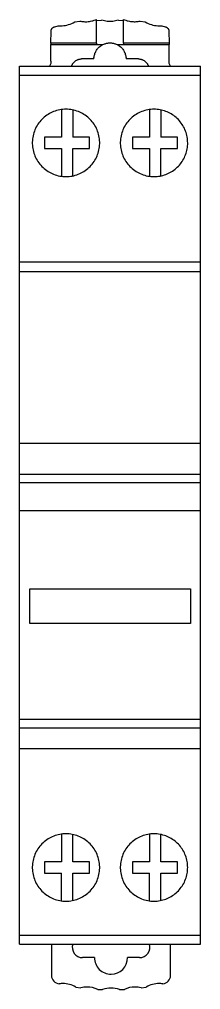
# Model space of a CAD drawing. Header units: millimetres. Extents: x 2268 to 4339, y 1619 to 2163.
# Drawn here: x 3429.1 to 3445.9, y 1792 to 1881.8 of the extents above; entities that cross this region are included whole.
import ezdxf

# ---------------------------------------------------------------- set-up
doc = ezdxf.new("R2010")
doc.units = ezdxf.units.MM

msp = doc.modelspace()

# ---------------------------------------------------------------- linework, layer by layer
for p, q in [((3432.199, 1880.976), (3432.216, 1880.992)), ((3432.216, 1880.992), (3432.234, 1881.008)), ((3432.234, 1881.008), (3432.254, 1881.022)), ((3432.254, 1881.022), (3432.274, 1881.036)), ((3432.274, 1881.036), (3432.295, 1881.049)), ((3432.295, 1881.049), (3432.318, 1881.061)), ((3432.318, 1881.061), (3432.342, 1881.072)), ((3432.342, 1881.072), (3432.367, 1881.081)), ((3432.367, 1881.081), (3432.394, 1881.089)), ((3432.394, 1881.089), (3432.422, 1881.096)), ((3432.422, 1881.096), (3432.735, 1881.182)), ((3432.735, 1881.182), (3432.767, 1881.179)), ((3432.767, 1881.179), (3432.8, 1881.178)), ((3432.8, 1881.178), (3432.832, 1881.176)), ((3432.832, 1881.176), (3432.864, 1881.175)), ((3432.864, 1881.175), (3432.896, 1881.174)), ((3432.896, 1881.174), (3432.928, 1881.174)), ((3432.928, 1881.174), (3433.083, 1881.179)), ((3433.083, 1881.179), (3433.237, 1881.193)), ((3433.237, 1881.193), (3433.389, 1881.216)), ((3433.389, 1881.216), (3433.538, 1881.247)), ((3433.538, 1881.247), (3433.686, 1881.288)), ((3433.686, 1881.288), (3433.831, 1881.337)), ((3433.831, 1881.337), (3433.974, 1881.395)), ((3433.974, 1881.395), (3434.115, 1881.462)), ((3434.115, 1881.462), (3434.254, 1881.539)), ((3434.254, 1881.539), (3434.735, 1881.617)), ((3434.735, 1881.617), (3434.825, 1881.599)), ((3434.825, 1881.599), (3434.915, 1881.584)), ((3434.915, 1881.584), (3435.005, 1881.573)), ((3435.005, 1881.573), (3435.094, 1881.565)), ((3435.094, 1881.565), (3435.183, 1881.56)), ((3435.183, 1881.56), (3435.271, 1881.559)), ((3435.271, 1881.559), (3435.385, 1881.561)), ((3435.385, 1881.561), (3435.498, 1881.569)), ((3435.498, 1881.569), (3435.61, 1881.582)), ((3435.61, 1881.582), (3435.722, 1881.6)), ((3435.722, 1881.6), (3435.833, 1881.623)), ((3435.833, 1881.623), (3435.944, 1881.652)), ((3435.944, 1881.652), (3436.054, 1881.686)), ((3436.054, 1881.686), (3436.164, 1881.725)), ((3436.164, 1881.725), (3436.273, 1881.77)), ((3436.281, 1881.71), (3436.273, 1881.77)), ((3436.273, 1879.559), (3436.273, 1881.77)), ((3436.273, 1881.71), (3436.281, 1881.71)), ((3436.285, 1881.679), (3436.281, 1881.71)), ((3436.285, 1881.679), (3436.742, 1881.7)), ((3436.871, 1881.66), (3436.742, 1881.7)), ((3437, 1881.628), (3436.871, 1881.66)), ((3437.13, 1881.604), (3437, 1881.628)), ((3437.259, 1881.586), (3437.13, 1881.604)), ((3437.389, 1881.576), (3437.259, 1881.586)), ((3437.518, 1881.572), (3437.389, 1881.576)), ((3437.647, 1881.576), (3437.518, 1881.572)), ((3437.777, 1881.586), (3437.647, 1881.576)), ((3437.906, 1881.604), (3437.777, 1881.586)), ((3438.035, 1881.628), (3437.906, 1881.604)), ((3438.165, 1881.66), (3438.035, 1881.628)), ((3438.294, 1881.7), (3438.165, 1881.66)), ((3438.294, 1881.7), (3438.751, 1881.679)), ((3438.751, 1881.679), (3438.755, 1881.71)), ((3438.755, 1881.71), (3438.763, 1881.77)), ((3438.755, 1881.71), (3438.763, 1881.71)), ((3438.763, 1881.77), (3438.872, 1881.725)), ((3438.763, 1879.559), (3438.763, 1881.77)), ((3438.872, 1881.725), (3438.982, 1881.686)), ((3438.982, 1881.686), (3439.093, 1881.652)), ((3439.093, 1881.652), (3439.204, 1881.623)), ((3439.204, 1881.623), (3439.316, 1881.6)), ((3439.316, 1881.6), (3439.428, 1881.582)), ((3439.428, 1881.582), (3439.541, 1881.569)), ((3439.541, 1881.569), (3439.654, 1881.562)), ((3439.654, 1881.562), (3439.768, 1881.559)), ((3439.768, 1881.559), (3439.855, 1881.56)), ((3439.855, 1881.56), (3439.943, 1881.565)), ((3439.943, 1881.565), (3440.031, 1881.573)), ((3440.031, 1881.573), (3440.119, 1881.584)), ((3440.119, 1881.584), (3440.208, 1881.598)), ((3440.208, 1881.598), (3440.297, 1881.616)), ((3440.297, 1881.616), (3440.777, 1881.539)), ((3440.777, 1881.539), (3440.916, 1881.462)), ((3440.916, 1881.462), (3441.058, 1881.395)), ((3441.058, 1881.395), (3441.201, 1881.337)), ((3441.201, 1881.337), (3441.347, 1881.288)), ((3441.347, 1881.288), (3441.495, 1881.247)), ((3441.495, 1881.247), (3441.645, 1881.216)), ((3441.645, 1881.216), (3441.797, 1881.193)), ((3441.797, 1881.193), (3441.951, 1881.179)), ((3441.951, 1881.179), (3442.108, 1881.174)), ((3442.108, 1881.174), (3442.14, 1881.175)), ((3442.14, 1881.175), (3442.172, 1881.175)), ((3442.172, 1881.175), (3442.204, 1881.176)), ((3442.204, 1881.176), (3442.236, 1881.178)), ((3442.236, 1881.178), (3442.268, 1881.179)), ((3442.268, 1881.179), (3442.301, 1881.182)), ((3442.301, 1881.182), (3442.614, 1881.096)), ((3442.614, 1881.096), (3442.642, 1881.089)), ((3442.642, 1881.089), (3442.668, 1881.081)), ((3442.668, 1881.081), (3442.694, 1881.071)), ((3442.694, 1881.071), (3442.717, 1881.061)), ((3442.717, 1881.061), (3442.74, 1881.049)), ((3442.74, 1881.049), (3442.762, 1881.036)), ((3442.762, 1881.036), (3442.782, 1881.022)), ((3442.782, 1881.022), (3442.801, 1881.007)), ((3442.801, 1881.007), (3442.82, 1880.992)), ((3442.82, 1880.992), (3442.837, 1880.975)), ((3432.06, 1879.559), (3432.061, 1880.685)), ((3432.061, 1880.685), (3432.064, 1880.714)), ((3432.064, 1880.714), (3432.069, 1880.741)), ((3432.069, 1880.741), (3432.075, 1880.767)), ((3432.075, 1880.767), (3432.083, 1880.792)), ((3432.083, 1880.792), (3432.092, 1880.816)), ((3432.092, 1880.816), (3432.101, 1880.839)), ((3432.101, 1880.839), (3432.112, 1880.861)), ((3432.112, 1880.861), (3432.125, 1880.882)), ((3432.125, 1880.882), (3432.138, 1880.903)), ((3432.138, 1880.903), (3432.152, 1880.922)), ((3432.152, 1880.922), (3432.166, 1880.941)), ((3432.166, 1880.941), (3432.182, 1880.958)), ((3432.182, 1880.958), (3432.199, 1880.976)), ((3442.837, 1880.975), (3442.853, 1880.958)), ((3442.853, 1880.958), (3442.869, 1880.94)), ((3442.869, 1880.94), (3442.884, 1880.922)), ((3442.884, 1880.922), (3442.898, 1880.902)), ((3442.898, 1880.902), (3442.911, 1880.882)), ((3442.911, 1880.882), (3442.923, 1880.861)), ((3442.923, 1880.861), (3442.934, 1880.839)), ((3442.934, 1880.839), (3442.944, 1880.816)), ((3442.944, 1880.816), (3442.953, 1880.792)), ((3442.953, 1880.792), (3442.96, 1880.767)), ((3442.96, 1880.767), (3442.967, 1880.741)), ((3442.967, 1880.741), (3442.971, 1880.714)), ((3442.971, 1880.714), (3442.975, 1880.685)), ((3442.975, 1880.685), (3442.976, 1879.559)), ((3432.059, 1877.919), (3432.06, 1879.448)), ((3436.273, 1879.559), (3432.06, 1879.559)), ((3432.06, 1879.559), (3432.06, 1879.448)), ((3432.06, 1879.448), (3436.273, 1879.448)), ((3436.273, 1879.559), (3436.273, 1879.448)), ((3436.273, 1879.448), (3436.87, 1879.448)), ((3436.438, 1879.131), (3436.498, 1879.191)), ((3436.498, 1879.191), (3436.563, 1879.249)), ((3436.563, 1879.249), (3436.632, 1879.304)), ((3436.632, 1879.304), (3436.706, 1879.355)), ((3436.706, 1879.355), (3436.785, 1879.403)), ((3436.785, 1879.403), (3436.87, 1879.448)), ((3436.87, 1879.448), (3436.935, 1879.478)), ((3436.935, 1879.478), (3437, 1879.504)), ((3437, 1879.504), (3437.064, 1879.526)), ((3437.064, 1879.526), (3437.129, 1879.546)), ((3437.129, 1879.546), (3437.194, 1879.562)), ((3437.194, 1879.562), (3437.259, 1879.575)), ((3437.259, 1879.575), (3437.324, 1879.585)), ((3437.324, 1879.585), (3437.388, 1879.592)), ((3437.388, 1879.592), (3437.453, 1879.596)), ((3437.453, 1879.596), (3437.518, 1879.597)), ((3437.518, 1879.597), (3437.583, 1879.596)), ((3437.583, 1879.596), (3437.647, 1879.592)), ((3437.647, 1879.592), (3437.712, 1879.585)), ((3437.712, 1879.585), (3437.777, 1879.575)), ((3437.777, 1879.575), (3437.842, 1879.562)), ((3437.842, 1879.562), (3437.907, 1879.546)), ((3437.907, 1879.546), (3437.971, 1879.526)), ((3437.971, 1879.526), (3438.036, 1879.504)), ((3438.036, 1879.504), (3438.101, 1879.478)), ((3438.101, 1879.478), (3438.166, 1879.448)), ((3438.166, 1879.448), (3438.763, 1879.448)), ((3438.166, 1879.448), (3438.251, 1879.403)), ((3438.251, 1879.403), (3438.33, 1879.355)), ((3438.33, 1879.355), (3438.404, 1879.304)), ((3438.404, 1879.304), (3438.473, 1879.249)), ((3438.473, 1879.249), (3438.538, 1879.191)), ((3438.538, 1879.191), (3438.598, 1879.131)), ((3442.976, 1879.559), (3438.763, 1879.559)), ((3438.763, 1879.559), (3438.763, 1879.448)), ((3438.763, 1879.448), (3442.976, 1879.448)), ((3442.976, 1879.559), (3442.976, 1879.448)), ((3442.977, 1877.919), (3442.976, 1879.448)), ((3436.036, 1878.208), (3436.045, 1878.301)), ((3436.045, 1878.301), (3436.059, 1878.39)), ((3436.059, 1878.39), (3436.078, 1878.476)), ((3436.078, 1878.476), (3436.102, 1878.559)), ((3436.102, 1878.559), (3436.13, 1878.639)), ((3436.13, 1878.639), (3436.162, 1878.717)), ((3436.162, 1878.717), (3436.198, 1878.792)), ((3436.198, 1878.792), (3436.238, 1878.865)), ((3436.238, 1878.865), (3436.282, 1878.935)), ((3436.282, 1878.935), (3436.33, 1879.003)), ((3436.33, 1879.003), (3436.382, 1879.068)), ((3436.382, 1879.068), (3436.438, 1879.131)), ((3438.598, 1879.131), (3438.654, 1879.068)), ((3438.654, 1879.068), (3438.706, 1879.003)), ((3438.706, 1879.003), (3438.754, 1878.935)), ((3438.754, 1878.935), (3438.798, 1878.865)), ((3438.798, 1878.865), (3438.838, 1878.792)), ((3438.838, 1878.792), (3438.874, 1878.717)), ((3438.874, 1878.717), (3438.906, 1878.639)), ((3438.906, 1878.639), (3438.934, 1878.559)), ((3438.934, 1878.559), (3438.957, 1878.476)), ((3438.957, 1878.476), (3438.976, 1878.39)), ((3438.976, 1878.39), (3438.991, 1878.301)), ((3438.991, 1878.301), (3438.999, 1878.208)), ((3429.138, 1876.612), (3429.138, 1877.442)), ((3429.138, 1877.442), (3445.898, 1877.442)), ((3431.961, 1877.498), (3431.93, 1877.442)), ((3431.988, 1877.558), (3431.961, 1877.498)), ((3432.012, 1877.621), (3431.988, 1877.558)), ((3432.031, 1877.688), (3432.012, 1877.621)), ((3432.046, 1877.759), (3432.031, 1877.688)), ((3432.056, 1877.836), (3432.046, 1877.759)), ((3432.059, 1877.919), (3432.056, 1877.836)), ((3433.971, 1877.442), (3433.986, 1877.486)), ((3433.986, 1877.486), (3434.002, 1877.529)), ((3434.002, 1877.529), (3434.021, 1877.57)), ((3434.021, 1877.57), (3434.041, 1877.61)), ((3434.041, 1877.61), (3434.063, 1877.649)), ((3434.063, 1877.649), (3434.087, 1877.686)), ((3434.087, 1877.686), (3434.112, 1877.722)), ((3434.112, 1877.722), (3434.139, 1877.756)), ((3434.139, 1877.756), (3434.167, 1877.79)), ((3434.167, 1877.79), (3434.197, 1877.822)), ((3434.197, 1877.822), (3434.228, 1877.853)), ((3434.228, 1877.853), (3434.261, 1877.883)), ((3434.261, 1877.883), (3434.296, 1877.911)), ((3434.296, 1877.911), (3434.332, 1877.938)), ((3434.332, 1877.938), (3434.371, 1877.963)), ((3434.371, 1877.963), (3434.411, 1877.987)), ((3434.411, 1877.987), (3434.453, 1878.01)), ((3434.453, 1878.01), (3434.497, 1878.031)), ((3434.497, 1878.031), (3434.543, 1878.05)), ((3434.543, 1878.05), (3434.592, 1878.067)), ((3434.592, 1878.067), (3434.643, 1878.082)), ((3434.643, 1878.082), (3434.697, 1878.094)), ((3434.697, 1878.094), (3434.755, 1878.104)), ((3434.755, 1878.104), (3434.817, 1878.11)), ((3434.817, 1878.11), (3434.884, 1878.112)), ((3436.033, 1878.112), (3434.884, 1878.112)), ((3436.033, 1878.112), (3436.036, 1878.208)), ((3438.999, 1878.208), (3439.002, 1878.112)), ((3440.152, 1878.112), (3439.002, 1878.112)), ((3440.152, 1878.112), (3440.219, 1878.11)), ((3440.219, 1878.11), (3440.281, 1878.104)), ((3440.281, 1878.104), (3440.339, 1878.094)), ((3440.339, 1878.094), (3440.393, 1878.082)), ((3440.393, 1878.082), (3440.444, 1878.067)), ((3440.444, 1878.067), (3440.493, 1878.05)), ((3440.493, 1878.05), (3440.539, 1878.031)), ((3440.539, 1878.031), (3440.583, 1878.01)), ((3440.583, 1878.01), (3440.625, 1877.987)), ((3440.625, 1877.987), (3440.665, 1877.963)), ((3440.665, 1877.963), (3440.703, 1877.938)), ((3440.703, 1877.938), (3440.74, 1877.911)), ((3440.74, 1877.911), (3440.775, 1877.883)), ((3440.775, 1877.883), (3440.807, 1877.853)), ((3440.807, 1877.853), (3440.839, 1877.822)), ((3440.839, 1877.822), (3440.869, 1877.79)), ((3440.869, 1877.79), (3440.897, 1877.756)), ((3440.897, 1877.756), (3440.924, 1877.722)), ((3440.924, 1877.722), (3440.949, 1877.686)), ((3440.949, 1877.686), (3440.973, 1877.649)), ((3440.973, 1877.649), (3440.995, 1877.61)), ((3440.995, 1877.61), (3441.015, 1877.57)), ((3441.015, 1877.57), (3441.034, 1877.529)), ((3441.034, 1877.529), (3441.05, 1877.486)), ((3441.05, 1877.486), (3441.065, 1877.442)), ((3442.98, 1877.836), (3442.977, 1877.919)), ((3442.99, 1877.759), (3442.98, 1877.836)), ((3443.005, 1877.688), (3442.99, 1877.759)), ((3443.024, 1877.621), (3443.005, 1877.688)), ((3443.048, 1877.558), (3443.024, 1877.621)), ((3443.075, 1877.498), (3443.048, 1877.558)), ((3443.105, 1877.442), (3443.075, 1877.498)), ((3445.898, 1876.612), (3445.898, 1877.442)), ((3429.138, 1859.341), (3429.138, 1876.612)), ((3429.138, 1876.612), (3445.898, 1876.612)), ((3445.898, 1859.341), (3445.898, 1876.612)), ((3431.786, 1872.981), (3431.664, 1872.9)), ((3431.911, 1873.056), (3431.786, 1872.981)), ((3432.04, 1873.125), (3431.911, 1873.056)), ((3432.172, 1873.188), (3432.04, 1873.125)), ((3432.307, 1873.245), (3432.172, 1873.188)), ((3432.445, 1873.295), (3432.307, 1873.245)), ((3432.584, 1873.339), (3432.445, 1873.295)), ((3432.726, 1873.376), (3432.584, 1873.339)), ((3432.868, 1873.406), (3432.726, 1873.376)), ((3433.011, 1873.43), (3432.868, 1873.406)), ((3433.155, 1873.447), (3433.011, 1873.43)), ((3433.017, 1873.431), (3433.017, 1870.882)), ((3433.301, 1873.457), (3433.155, 1873.447)), ((3433.448, 1873.461), (3433.301, 1873.457)), ((3433.595, 1873.457), (3433.448, 1873.461)), ((3433.74, 1873.447), (3433.595, 1873.457)), ((3433.885, 1873.43), (3433.74, 1873.447)), ((3434.028, 1873.406), (3433.885, 1873.43)), ((3434.17, 1873.376), (3434.028, 1873.406)), ((3434.07, 1873.398), (3434.07, 1870.882)), ((3434.311, 1873.339), (3434.17, 1873.376)), ((3434.451, 1873.295), (3434.311, 1873.339)), ((3434.589, 1873.245), (3434.451, 1873.295)), ((3434.724, 1873.188), (3434.589, 1873.245)), ((3434.856, 1873.125), (3434.724, 1873.188)), ((3434.985, 1873.055), (3434.856, 1873.125)), ((3435.111, 1872.98), (3434.985, 1873.055)), ((3435.232, 1872.899), (3435.111, 1872.98)), ((3439.926, 1872.981), (3439.804, 1872.9)), ((3440.052, 1873.056), (3439.926, 1872.981)), ((3440.181, 1873.125), (3440.052, 1873.056)), ((3440.313, 1873.188), (3440.181, 1873.125)), ((3440.448, 1873.245), (3440.313, 1873.188)), ((3440.585, 1873.295), (3440.448, 1873.245)), ((3440.725, 1873.339), (3440.585, 1873.295)), ((3440.866, 1873.376), (3440.725, 1873.339)), ((3441.008, 1873.406), (3440.866, 1873.376)), ((3441.151, 1873.43), (3441.008, 1873.406)), ((3441.296, 1873.447), (3441.151, 1873.43)), ((3441.157, 1873.431), (3441.157, 1870.882)), ((3441.441, 1873.457), (3441.296, 1873.447)), ((3441.588, 1873.461), (3441.441, 1873.457)), ((3441.729, 1873.458), (3441.588, 1873.461)), ((3441.868, 1873.448), (3441.729, 1873.458)), ((3442.006, 1873.433), (3441.868, 1873.448)), ((3442.143, 1873.411), (3442.006, 1873.433)), ((3442.28, 1873.383), (3442.143, 1873.411)), ((3442.211, 1873.398), (3442.211, 1870.882)), ((3442.415, 1873.349), (3442.28, 1873.383)), ((3442.549, 1873.309), (3442.415, 1873.349)), ((3442.681, 1873.263), (3442.549, 1873.309)), ((3442.811, 1873.211), (3442.681, 1873.263)), ((3442.939, 1873.153), (3442.811, 1873.211)), ((3443.063, 1873.09), (3442.939, 1873.153)), ((3443.185, 1873.021), (3443.063, 1873.09)), ((3443.303, 1872.947), (3443.185, 1873.021)), ((3443.418, 1872.867), (3443.303, 1872.947)), ((3430.852, 1872.07), (3430.774, 1871.946)), ((3430.936, 1872.19), (3430.852, 1872.07)), ((3431.025, 1872.305), (3430.936, 1872.19)), ((3431.12, 1872.417), (3431.025, 1872.305)), ((3431.22, 1872.524), (3431.12, 1872.417)), ((3431.324, 1872.626), (3431.22, 1872.524)), ((3431.433, 1872.722), (3431.324, 1872.626)), ((3431.546, 1872.814), (3431.433, 1872.722)), ((3431.664, 1872.9), (3431.546, 1872.814)), ((3435.35, 1872.813), (3435.232, 1872.899)), ((3435.463, 1872.721), (3435.35, 1872.813)), ((3435.572, 1872.625), (3435.463, 1872.721)), ((3435.677, 1872.523), (3435.572, 1872.625)), ((3435.776, 1872.416), (3435.677, 1872.523)), ((3435.871, 1872.305), (3435.776, 1872.416)), ((3435.96, 1872.189), (3435.871, 1872.305)), ((3436.044, 1872.069), (3435.96, 1872.189)), ((3436.122, 1871.945), (3436.044, 1872.069)), ((3438.993, 1872.069), (3438.914, 1871.946)), ((3439.076, 1872.189), (3438.993, 1872.069)), ((3439.166, 1872.305), (3439.076, 1872.189)), ((3439.26, 1872.417), (3439.166, 1872.305)), ((3439.36, 1872.524), (3439.26, 1872.417)), ((3439.464, 1872.625), (3439.36, 1872.524)), ((3439.573, 1872.722), (3439.464, 1872.625)), ((3439.687, 1872.814), (3439.573, 1872.722)), ((3439.804, 1872.9), (3439.687, 1872.814)), ((3443.529, 1872.783), (3443.418, 1872.867)), ((3443.636, 1872.693), (3443.529, 1872.783)), ((3443.74, 1872.599), (3443.636, 1872.693)), ((3443.839, 1872.5), (3443.74, 1872.599)), ((3443.933, 1872.397), (3443.839, 1872.5)), ((3444.023, 1872.29), (3443.933, 1872.397)), ((3444.108, 1872.179), (3444.023, 1872.29)), ((3444.188, 1872.064), (3444.108, 1872.179)), ((3444.262, 1871.946), (3444.188, 1872.064)), ((3430.435, 1871.142), (3430.401, 1871)), ((3430.476, 1871.283), (3430.435, 1871.142)), ((3430.523, 1871.421), (3430.476, 1871.283)), ((3430.576, 1871.557), (3430.523, 1871.421)), ((3430.636, 1871.689), (3430.576, 1871.557)), ((3430.702, 1871.819), (3430.636, 1871.689)), ((3430.774, 1871.946), (3430.702, 1871.819)), ((3436.194, 1871.818), (3436.122, 1871.945)), ((3436.26, 1871.689), (3436.194, 1871.818)), ((3436.319, 1871.556), (3436.26, 1871.689)), ((3436.373, 1871.421), (3436.319, 1871.556)), ((3436.42, 1871.283), (3436.373, 1871.421)), ((3436.46, 1871.142), (3436.42, 1871.283)), ((3436.494, 1871), (3436.46, 1871.142)), ((3438.575, 1871.142), (3438.541, 1870.999)), ((3438.616, 1871.283), (3438.575, 1871.142)), ((3438.663, 1871.421), (3438.616, 1871.283)), ((3438.717, 1871.556), (3438.663, 1871.421)), ((3438.776, 1871.689), (3438.717, 1871.556)), ((3438.842, 1871.819), (3438.776, 1871.689)), ((3438.914, 1871.946), (3438.842, 1871.819)), ((3444.331, 1871.824), (3444.262, 1871.946)), ((3444.395, 1871.699), (3444.331, 1871.824)), ((3444.453, 1871.572), (3444.395, 1871.699)), ((3444.505, 1871.442), (3444.453, 1871.572)), ((3444.551, 1871.31), (3444.505, 1871.442)), ((3444.592, 1871.175), (3444.551, 1871.31)), ((3444.626, 1871.04), (3444.592, 1871.175)), ((3430.339, 1870.565), (3430.332, 1870.42)), ((3430.332, 1870.42), (3430.332, 1870.274)), ((3430.332, 1870.274), (3430.339, 1870.129)), ((3430.353, 1870.711), (3430.339, 1870.565)), ((3430.373, 1870.856), (3430.353, 1870.711)), ((3430.401, 1871), (3430.373, 1870.856)), ((3431.454, 1870.882), (3431.454, 1869.828)), ((3433.017, 1870.882), (3431.454, 1870.882)), ((3435.633, 1870.882), (3434.07, 1870.882)), ((3435.633, 1869.828), (3435.633, 1870.882)), ((3436.522, 1870.856), (3436.494, 1871)), ((3436.543, 1870.711), (3436.522, 1870.856)), ((3436.556, 1870.565), (3436.543, 1870.711)), ((3436.563, 1870.42), (3436.556, 1870.565)), ((3436.557, 1870.129), (3436.563, 1870.274)), ((3436.563, 1870.274), (3436.563, 1870.42)), ((3438.479, 1870.565), (3438.472, 1870.42)), ((3438.472, 1870.42), (3438.472, 1870.274)), ((3438.472, 1870.274), (3438.479, 1870.128)), ((3438.493, 1870.711), (3438.479, 1870.565)), ((3438.514, 1870.855), (3438.493, 1870.711)), ((3438.541, 1870.999), (3438.514, 1870.855)), ((3439.594, 1870.882), (3439.594, 1869.828)), ((3441.157, 1870.882), (3439.594, 1870.882)), ((3443.774, 1870.882), (3442.211, 1870.882)), ((3443.774, 1869.828), (3443.774, 1870.882)), ((3444.654, 1870.903), (3444.626, 1871.04)), ((3444.676, 1870.766), (3444.654, 1870.903)), ((3444.692, 1870.628), (3444.676, 1870.766)), ((3444.701, 1870.488), (3444.692, 1870.628)), ((3444.705, 1870.348), (3444.701, 1870.488)), ((3444.702, 1870.207), (3444.705, 1870.348)), ((3430.339, 1870.129), (3430.352, 1869.983)), ((3430.352, 1869.983), (3430.373, 1869.838)), ((3430.373, 1869.838), (3430.4, 1869.694)), ((3430.4, 1869.694), (3430.434, 1869.552)), ((3430.434, 1869.552), (3430.475, 1869.411)), ((3430.475, 1869.411), (3430.522, 1869.273)), ((3431.454, 1869.828), (3433.017, 1869.828)), ((3433.017, 1869.828), (3433.017, 1867.261)), ((3434.07, 1869.828), (3435.633, 1869.828)), ((3434.07, 1867.293), (3434.07, 1869.828)), ((3436.373, 1869.272), (3436.42, 1869.411)), ((3436.42, 1869.411), (3436.461, 1869.552)), ((3436.461, 1869.552), (3436.495, 1869.694)), ((3436.495, 1869.694), (3436.522, 1869.838)), ((3436.522, 1869.838), (3436.543, 1869.983)), ((3436.543, 1869.983), (3436.557, 1870.129)), ((3438.479, 1870.128), (3438.493, 1869.983)), ((3438.493, 1869.983), (3438.514, 1869.838)), ((3438.514, 1869.838), (3438.541, 1869.694)), ((3438.541, 1869.694), (3438.575, 1869.552)), ((3438.575, 1869.552), (3438.615, 1869.411)), ((3438.615, 1869.411), (3438.662, 1869.273)), ((3439.594, 1869.828), (3441.157, 1869.828)), ((3441.157, 1869.828), (3441.157, 1867.261)), ((3442.211, 1869.828), (3443.774, 1869.828)), ((3442.211, 1867.293), (3442.211, 1869.828)), ((3444.507, 1869.254), (3444.553, 1869.386)), ((3444.553, 1869.386), (3444.593, 1869.521)), ((3444.593, 1869.521), (3444.627, 1869.656)), ((3444.627, 1869.656), (3444.655, 1869.793)), ((3444.655, 1869.793), (3444.677, 1869.93)), ((3444.677, 1869.93), (3444.692, 1870.068)), ((3444.692, 1870.068), (3444.702, 1870.207)), ((3430.522, 1869.273), (3430.575, 1869.137)), ((3430.575, 1869.137), (3430.635, 1869.004)), ((3430.635, 1869.004), (3430.701, 1868.874)), ((3430.701, 1868.874), (3430.773, 1868.747)), ((3430.773, 1868.747), (3430.851, 1868.624)), ((3430.851, 1868.624), (3430.935, 1868.504)), ((3430.935, 1868.504), (3431.024, 1868.388)), ((3435.87, 1868.387), (3435.96, 1868.503)), ((3435.96, 1868.503), (3436.044, 1868.623)), ((3436.044, 1868.623), (3436.122, 1868.747)), ((3436.122, 1868.747), (3436.194, 1868.874)), ((3436.194, 1868.874), (3436.26, 1869.004)), ((3436.26, 1869.004), (3436.32, 1869.137)), ((3436.32, 1869.137), (3436.373, 1869.272)), ((3438.662, 1869.273), (3438.716, 1869.137)), ((3438.716, 1869.137), (3438.775, 1869.004)), ((3438.775, 1869.004), (3438.841, 1868.874)), ((3438.841, 1868.874), (3438.913, 1868.747)), ((3438.913, 1868.747), (3438.992, 1868.624)), ((3438.992, 1868.624), (3439.075, 1868.504)), ((3439.075, 1868.504), (3439.165, 1868.387)), ((3444.025, 1868.405), (3444.11, 1868.516)), ((3444.11, 1868.516), (3444.19, 1868.631)), ((3444.19, 1868.631), (3444.264, 1868.75)), ((3444.264, 1868.75), (3444.333, 1868.871)), ((3444.333, 1868.871), (3444.397, 1868.996)), ((3444.397, 1868.996), (3444.455, 1869.124)), ((3444.455, 1869.124), (3444.507, 1869.254)), ((3431.024, 1868.388), (3431.119, 1868.276)), ((3431.119, 1868.276), (3431.218, 1868.169)), ((3431.218, 1868.169), (3431.323, 1868.067)), ((3431.323, 1868.067), (3431.432, 1867.97)), ((3431.432, 1867.97), (3431.545, 1867.878)), ((3431.545, 1867.878), (3431.663, 1867.792)), ((3431.663, 1867.792), (3431.785, 1867.711)), ((3431.785, 1867.711), (3431.911, 1867.636)), ((3431.911, 1867.636), (3432.04, 1867.567)), ((3432.04, 1867.567), (3432.172, 1867.504)), ((3434.723, 1867.503), (3434.855, 1867.566)), ((3434.855, 1867.566), (3434.984, 1867.635)), ((3434.984, 1867.635), (3435.109, 1867.711)), ((3435.109, 1867.711), (3435.231, 1867.791)), ((3435.231, 1867.791), (3435.349, 1867.878)), ((3435.349, 1867.878), (3435.463, 1867.969)), ((3435.463, 1867.969), (3435.572, 1868.066)), ((3435.572, 1868.066), (3435.676, 1868.168)), ((3435.676, 1868.168), (3435.776, 1868.275)), ((3435.776, 1868.275), (3435.87, 1868.387)), ((3439.165, 1868.387), (3439.259, 1868.276)), ((3439.259, 1868.276), (3439.359, 1868.169)), ((3439.359, 1868.169), (3439.463, 1868.067)), ((3439.463, 1868.067), (3439.572, 1867.97)), ((3439.572, 1867.97), (3439.686, 1867.878)), ((3439.686, 1867.878), (3439.804, 1867.792)), ((3439.804, 1867.792), (3439.926, 1867.711)), ((3439.926, 1867.711), (3440.051, 1867.636)), ((3440.051, 1867.636), (3440.18, 1867.567)), ((3440.18, 1867.567), (3440.313, 1867.504)), ((3442.812, 1867.481), (3442.94, 1867.539)), ((3442.94, 1867.539), (3443.065, 1867.602)), ((3443.065, 1867.602), (3443.186, 1867.672)), ((3443.186, 1867.672), (3443.305, 1867.746)), ((3443.305, 1867.746), (3443.42, 1867.826)), ((3443.42, 1867.826), (3443.531, 1867.91)), ((3443.531, 1867.91), (3443.639, 1868)), ((3443.639, 1868), (3443.742, 1868.095)), ((3443.742, 1868.095), (3443.841, 1868.194)), ((3443.841, 1868.194), (3443.936, 1868.297)), ((3443.936, 1868.297), (3444.025, 1868.405)), ((3432.172, 1867.504), (3432.307, 1867.447)), ((3432.307, 1867.447), (3432.445, 1867.397)), ((3432.445, 1867.397), (3432.584, 1867.353)), ((3432.584, 1867.353), (3432.725, 1867.316)), ((3432.725, 1867.316), (3432.867, 1867.285)), ((3432.867, 1867.285), (3433.011, 1867.261)), ((3433.011, 1867.261), (3433.155, 1867.244)), ((3433.155, 1867.244), (3433.301, 1867.234)), ((3433.301, 1867.234), (3433.448, 1867.231)), ((3433.448, 1867.231), (3433.595, 1867.234)), ((3433.595, 1867.234), (3433.74, 1867.244)), ((3433.74, 1867.244), (3433.884, 1867.261)), ((3433.884, 1867.261), (3434.027, 1867.285)), ((3434.027, 1867.285), (3434.17, 1867.315)), ((3434.17, 1867.315), (3434.311, 1867.353)), ((3434.311, 1867.353), (3434.45, 1867.396)), ((3434.45, 1867.396), (3434.588, 1867.447)), ((3434.588, 1867.447), (3434.723, 1867.503)), ((3440.313, 1867.504), (3440.448, 1867.447)), ((3440.448, 1867.447), (3440.585, 1867.397)), ((3440.585, 1867.397), (3440.725, 1867.353)), ((3440.725, 1867.353), (3440.866, 1867.316)), ((3440.866, 1867.316), (3441.008, 1867.285)), ((3441.008, 1867.285), (3441.151, 1867.261)), ((3441.151, 1867.261), (3441.296, 1867.244)), ((3441.296, 1867.244), (3441.441, 1867.234)), ((3441.441, 1867.234), (3441.588, 1867.231)), ((3441.588, 1867.231), (3441.729, 1867.234)), ((3441.729, 1867.234), (3441.868, 1867.243)), ((3441.868, 1867.243), (3442.006, 1867.259)), ((3442.006, 1867.259), (3442.144, 1867.281)), ((3442.144, 1867.281), (3442.28, 1867.309)), ((3442.28, 1867.309), (3442.416, 1867.343)), ((3442.416, 1867.343), (3442.55, 1867.383)), ((3442.55, 1867.383), (3442.682, 1867.429)), ((3442.682, 1867.429), (3442.812, 1867.481)), ((3429.138, 1858.461), (3429.138, 1859.341)), ((3429.138, 1859.341), (3445.898, 1859.341)), ((3445.898, 1858.461), (3445.898, 1859.341)), ((3429.138, 1842.582), (3429.138, 1858.461)), ((3429.138, 1858.461), (3445.898, 1858.461)), ((3445.898, 1842.582), (3445.898, 1858.461)), ((3429.138, 1839.708), (3429.138, 1842.582)), ((3429.138, 1842.582), (3445.898, 1842.582)), ((3445.898, 1839.708), (3445.898, 1842.582)), ((3429.138, 1838.942), (3429.138, 1839.708)), ((3429.138, 1839.708), (3445.898, 1839.708)), ((3445.898, 1838.942), (3445.898, 1839.708)), ((3429.138, 1836.34), (3429.138, 1838.942)), ((3429.138, 1838.942), (3445.898, 1838.942)), ((3445.898, 1836.34), (3445.898, 1838.942)), ((3429.138, 1822.136), (3429.138, 1836.34)), ((3429.138, 1836.34), (3445.898, 1836.34)), ((3445.898, 1822.136), (3445.898, 1836.34)), ((3445.898, 1817.051), (3445.898, 1823.425)), ((3429.138, 1817.051), (3429.138, 1822.136)), ((3429.138, 1816.245), (3429.138, 1817.051)), ((3429.138, 1817.051), (3445.898, 1817.051)), ((3445.898, 1816.245), (3445.898, 1817.051)), ((3429.138, 1814.329), (3429.138, 1816.245)), ((3429.138, 1816.245), (3445.898, 1816.245)), ((3445.898, 1814.329), (3445.898, 1816.245)), ((3429.138, 1797.058), (3429.138, 1814.329)), ((3429.138, 1814.329), (3445.898, 1814.329)), ((3445.898, 1797.058), (3445.898, 1814.329)), ((3431.324, 1805.604), (3431.219, 1805.502)), ((3431.433, 1805.701), (3431.324, 1805.604)), ((3431.546, 1805.793), (3431.433, 1805.701)), ((3431.664, 1805.879), (3431.546, 1805.793)), ((3431.786, 1805.96), (3431.664, 1805.879)), ((3431.912, 1806.035), (3431.786, 1805.96)), ((3432.041, 1806.104), (3431.912, 1806.035)), ((3432.173, 1806.167), (3432.041, 1806.104)), ((3432.308, 1806.224), (3432.173, 1806.167)), ((3432.445, 1806.274), (3432.308, 1806.224)), ((3432.585, 1806.318), (3432.445, 1806.274)), ((3432.726, 1806.355), (3432.585, 1806.318)), ((3432.868, 1806.386), (3432.726, 1806.355)), ((3433.011, 1806.409), (3432.868, 1806.386)), ((3433.155, 1806.426), (3433.011, 1806.409)), ((3433.017, 1806.41), (3433.017, 1803.842)), ((3433.301, 1806.436), (3433.155, 1806.426)), ((3433.448, 1806.44), (3433.301, 1806.436)), ((3433.595, 1806.436), (3433.448, 1806.44)), ((3433.74, 1806.426), (3433.595, 1806.436)), ((3433.885, 1806.409), (3433.74, 1806.426)), ((3434.028, 1806.385), (3433.885, 1806.409)), ((3434.17, 1806.355), (3434.028, 1806.385)), ((3434.07, 1803.842), (3434.07, 1806.377)), ((3434.311, 1806.318), (3434.17, 1806.355)), ((3434.451, 1806.274), (3434.311, 1806.318)), ((3434.588, 1806.224), (3434.451, 1806.274)), ((3434.723, 1806.167), (3434.588, 1806.224)), ((3434.855, 1806.104), (3434.723, 1806.167)), ((3434.985, 1806.035), (3434.855, 1806.104)), ((3435.11, 1805.959), (3434.985, 1806.035)), ((3435.232, 1805.879), (3435.11, 1805.959)), ((3435.35, 1805.792), (3435.232, 1805.879)), ((3435.463, 1805.701), (3435.35, 1805.792)), ((3435.572, 1805.604), (3435.463, 1805.701)), ((3435.677, 1805.502), (3435.572, 1805.604)), ((3439.464, 1805.604), (3439.36, 1805.502)), ((3439.573, 1805.701), (3439.464, 1805.604)), ((3439.687, 1805.793), (3439.573, 1805.701)), ((3439.805, 1805.879), (3439.687, 1805.793)), ((3439.926, 1805.96), (3439.805, 1805.879)), ((3440.052, 1806.035), (3439.926, 1805.96)), ((3440.181, 1806.104), (3440.052, 1806.035)), ((3440.313, 1806.167), (3440.181, 1806.104)), ((3440.448, 1806.224), (3440.313, 1806.167)), ((3440.586, 1806.274), (3440.448, 1806.224)), ((3440.725, 1806.318), (3440.586, 1806.274)), ((3440.866, 1806.355), (3440.725, 1806.318)), ((3441.009, 1806.386), (3440.866, 1806.355)), ((3441.152, 1806.409), (3441.009, 1806.386)), ((3441.296, 1806.426), (3441.152, 1806.409)), ((3441.157, 1806.41), (3441.157, 1803.842)), ((3441.441, 1806.436), (3441.296, 1806.426)), ((3441.588, 1806.44), (3441.441, 1806.436)), ((3441.729, 1806.437), (3441.588, 1806.44)), ((3441.868, 1806.427), (3441.729, 1806.437)), ((3442.006, 1806.412), (3441.868, 1806.427)), ((3442.144, 1806.39), (3442.006, 1806.412)), ((3442.28, 1806.362), (3442.144, 1806.39)), ((3442.211, 1803.842), (3442.211, 1806.377)), ((3442.416, 1806.328), (3442.28, 1806.362)), ((3442.55, 1806.288), (3442.416, 1806.328)), ((3442.682, 1806.242), (3442.55, 1806.288)), ((3442.812, 1806.19), (3442.682, 1806.242)), ((3442.94, 1806.132), (3442.812, 1806.19)), ((3443.064, 1806.068), (3442.94, 1806.132)), ((3443.186, 1805.999), (3443.064, 1806.068)), ((3443.304, 1805.925), (3443.186, 1805.999)), ((3443.42, 1805.845), (3443.304, 1805.925)), ((3443.531, 1805.76), (3443.42, 1805.845)), ((3443.638, 1805.671), (3443.531, 1805.76)), ((3443.742, 1805.576), (3443.638, 1805.671)), ((3430.701, 1804.797), (3430.635, 1804.667)), ((3430.773, 1804.924), (3430.701, 1804.797)), ((3430.852, 1805.048), (3430.773, 1804.924)), ((3430.935, 1805.168), (3430.852, 1805.048)), ((3431.025, 1805.284), (3430.935, 1805.168)), ((3431.12, 1805.396), (3431.025, 1805.284)), ((3431.219, 1805.502), (3431.12, 1805.396)), ((3435.776, 1805.395), (3435.677, 1805.502)), ((3435.871, 1805.283), (3435.776, 1805.395)), ((3435.96, 1805.167), (3435.871, 1805.283)), ((3436.044, 1805.047), (3435.96, 1805.167)), ((3436.122, 1804.923), (3436.044, 1805.047)), ((3436.194, 1804.796), (3436.122, 1804.923)), ((3436.26, 1804.666), (3436.194, 1804.796)), ((3438.842, 1804.797), (3438.776, 1804.667)), ((3438.914, 1804.924), (3438.842, 1804.797)), ((3438.992, 1805.048), (3438.914, 1804.924)), ((3439.076, 1805.168), (3438.992, 1805.048)), ((3439.165, 1805.284), (3439.076, 1805.168)), ((3439.26, 1805.396), (3439.165, 1805.284)), ((3439.36, 1805.502), (3439.26, 1805.396)), ((3443.841, 1805.477), (3443.742, 1805.576)), ((3443.935, 1805.374), (3443.841, 1805.477)), ((3444.025, 1805.267), (3443.935, 1805.374)), ((3444.11, 1805.155), (3444.025, 1805.267)), ((3444.189, 1805.04), (3444.11, 1805.155)), ((3444.264, 1804.922), (3444.189, 1805.04)), ((3444.333, 1804.8), (3444.264, 1804.922)), ((3444.396, 1804.676), (3444.333, 1804.8)), ((3430.373, 1803.832), (3430.353, 1803.687)), ((3430.4, 1803.976), (3430.373, 1803.832)), ((3430.434, 1804.119), (3430.4, 1803.976)), ((3430.475, 1804.26), (3430.434, 1804.119)), ((3430.522, 1804.398), (3430.475, 1804.26)), ((3430.576, 1804.534), (3430.522, 1804.398)), ((3430.635, 1804.667), (3430.576, 1804.534)), ((3431.454, 1803.842), (3431.454, 1802.789)), ((3433.017, 1803.842), (3431.454, 1803.842)), ((3435.633, 1803.842), (3434.07, 1803.842)), ((3435.633, 1802.789), (3435.633, 1803.842)), ((3436.32, 1804.534), (3436.26, 1804.666)), ((3436.373, 1804.398), (3436.32, 1804.534)), ((3436.42, 1804.26), (3436.373, 1804.398)), ((3436.461, 1804.119), (3436.42, 1804.26)), ((3436.495, 1803.976), (3436.461, 1804.119)), ((3436.522, 1803.832), (3436.495, 1803.976)), ((3436.543, 1803.687), (3436.522, 1803.832)), ((3438.514, 1803.832), (3438.493, 1803.687)), ((3438.541, 1803.976), (3438.514, 1803.832)), ((3438.575, 1804.119), (3438.541, 1803.976)), ((3438.616, 1804.26), (3438.575, 1804.119)), ((3438.663, 1804.398), (3438.616, 1804.26)), ((3438.716, 1804.534), (3438.663, 1804.398)), ((3438.776, 1804.667), (3438.716, 1804.534)), ((3439.594, 1803.842), (3439.594, 1802.789)), ((3441.157, 1803.842), (3439.594, 1803.842)), ((3443.774, 1803.842), (3442.211, 1803.842)), ((3443.774, 1802.789), (3443.774, 1803.842)), ((3444.454, 1804.548), (3444.396, 1804.676)), ((3444.506, 1804.418), (3444.454, 1804.548)), ((3444.552, 1804.286), (3444.506, 1804.418)), ((3444.593, 1804.152), (3444.552, 1804.286)), ((3444.627, 1804.016), (3444.593, 1804.152)), ((3444.655, 1803.88), (3444.627, 1804.016)), ((3444.677, 1803.742), (3444.655, 1803.88)), ((3430.339, 1803.542), (3430.332, 1803.396)), ((3430.332, 1803.396), (3430.332, 1803.251)), ((3430.332, 1803.251), (3430.339, 1803.105)), ((3430.353, 1803.687), (3430.339, 1803.542)), ((3430.339, 1803.105), (3430.353, 1802.96)), ((3430.353, 1802.96), (3430.373, 1802.815)), ((3436.522, 1802.815), (3436.543, 1802.96)), ((3436.557, 1803.542), (3436.543, 1803.687)), ((3436.543, 1802.96), (3436.556, 1803.105)), ((3436.556, 1803.105), (3436.563, 1803.251)), ((3436.563, 1803.397), (3436.557, 1803.542)), ((3436.563, 1803.251), (3436.563, 1803.397)), ((3438.479, 1803.542), (3438.472, 1803.396)), ((3438.472, 1803.396), (3438.472, 1803.251)), ((3438.472, 1803.251), (3438.479, 1803.105)), ((3438.493, 1803.687), (3438.479, 1803.542)), ((3438.479, 1803.105), (3438.493, 1802.96)), ((3438.493, 1802.96), (3438.514, 1802.815)), ((3444.676, 1802.906), (3444.692, 1803.045)), ((3444.692, 1803.604), (3444.677, 1803.742)), ((3444.701, 1803.465), (3444.692, 1803.604)), ((3444.692, 1803.045), (3444.701, 1803.184)), ((3444.705, 1803.325), (3444.701, 1803.465)), ((3444.701, 1803.184), (3444.705, 1803.325)), ((3430.373, 1802.815), (3430.401, 1802.671)), ((3430.401, 1802.671), (3430.435, 1802.529)), ((3430.435, 1802.529), (3430.476, 1802.388)), ((3430.476, 1802.388), (3430.523, 1802.25)), ((3430.523, 1802.25), (3430.576, 1802.115)), ((3430.576, 1802.115), (3430.636, 1801.982)), ((3431.454, 1802.789), (3433.017, 1802.789)), ((3433.017, 1800.24), (3433.017, 1802.789)), ((3434.07, 1802.789), (3435.633, 1802.789)), ((3434.07, 1800.273), (3434.07, 1802.789)), ((3436.259, 1801.981), (3436.319, 1802.114)), ((3436.319, 1802.114), (3436.373, 1802.25)), ((3436.373, 1802.25), (3436.42, 1802.388)), ((3436.42, 1802.388), (3436.46, 1802.529)), ((3436.46, 1802.529), (3436.494, 1802.671)), ((3436.494, 1802.671), (3436.522, 1802.815)), ((3438.514, 1802.815), (3438.541, 1802.671)), ((3438.541, 1802.671), (3438.575, 1802.529)), ((3438.575, 1802.529), (3438.616, 1802.388)), ((3438.616, 1802.388), (3438.663, 1802.25)), ((3438.663, 1802.25), (3438.716, 1802.115)), ((3438.716, 1802.115), (3438.776, 1801.982)), ((3439.594, 1802.789), (3441.157, 1802.789)), ((3441.157, 1800.24), (3441.157, 1802.789)), ((3442.211, 1802.789), (3443.774, 1802.789)), ((3442.211, 1800.273), (3442.211, 1802.789)), ((3444.395, 1801.972), (3444.453, 1802.1)), ((3444.453, 1802.1), (3444.506, 1802.23)), ((3444.506, 1802.23), (3444.552, 1802.362)), ((3444.552, 1802.362), (3444.592, 1802.497)), ((3444.592, 1802.497), (3444.626, 1802.632)), ((3444.626, 1802.632), (3444.655, 1802.769)), ((3444.655, 1802.769), (3444.676, 1802.906)), ((3430.636, 1801.982), (3430.701, 1801.852)), ((3430.701, 1801.852), (3430.773, 1801.726)), ((3430.773, 1801.726), (3430.852, 1801.602)), ((3430.852, 1801.602), (3430.935, 1801.482)), ((3430.935, 1801.482), (3431.025, 1801.366)), ((3431.025, 1801.366), (3431.119, 1801.255)), ((3431.119, 1801.255), (3431.219, 1801.148)), ((3431.219, 1801.148), (3431.323, 1801.046)), ((3435.572, 1801.045), (3435.676, 1801.147)), ((3435.676, 1801.147), (3435.775, 1801.254)), ((3435.775, 1801.254), (3435.87, 1801.365)), ((3435.87, 1801.365), (3435.959, 1801.481)), ((3435.959, 1801.481), (3436.043, 1801.601)), ((3436.043, 1801.601), (3436.121, 1801.725)), ((3436.121, 1801.725), (3436.193, 1801.852)), ((3436.193, 1801.852), (3436.259, 1801.981)), ((3438.776, 1801.982), (3438.842, 1801.852)), ((3438.842, 1801.852), (3438.914, 1801.725)), ((3438.914, 1801.725), (3438.992, 1801.602)), ((3438.992, 1801.602), (3439.076, 1801.482)), ((3439.076, 1801.482), (3439.165, 1801.366)), ((3439.165, 1801.366), (3439.26, 1801.254)), ((3439.26, 1801.254), (3439.359, 1801.148)), ((3439.359, 1801.148), (3439.464, 1801.046)), ((3443.74, 1801.072), (3443.839, 1801.17)), ((3443.839, 1801.17), (3443.934, 1801.274)), ((3443.934, 1801.274), (3444.023, 1801.381)), ((3444.023, 1801.381), (3444.108, 1801.492)), ((3444.108, 1801.492), (3444.188, 1801.607)), ((3444.188, 1801.607), (3444.263, 1801.726)), ((3444.263, 1801.726), (3444.332, 1801.847)), ((3444.332, 1801.847), (3444.395, 1801.972)), ((3431.323, 1801.046), (3431.432, 1800.949)), ((3431.432, 1800.949), (3431.545, 1800.858)), ((3431.545, 1800.858), (3431.663, 1800.771)), ((3431.663, 1800.771), (3431.785, 1800.69)), ((3431.785, 1800.69), (3431.91, 1800.615)), ((3431.91, 1800.615), (3432.039, 1800.546)), ((3432.039, 1800.546), (3432.172, 1800.483)), ((3432.172, 1800.483), (3432.307, 1800.426)), ((3432.307, 1800.426), (3432.444, 1800.376)), ((3432.444, 1800.376), (3432.584, 1800.332)), ((3432.584, 1800.332), (3432.725, 1800.295)), ((3432.725, 1800.295), (3432.867, 1800.264)), ((3432.867, 1800.264), (3433.01, 1800.241)), ((3433.01, 1800.241), (3433.155, 1800.223)), ((3433.155, 1800.223), (3433.301, 1800.213)), ((3433.595, 1800.213), (3433.74, 1800.223)), ((3433.74, 1800.223), (3433.884, 1800.24)), ((3433.884, 1800.24), (3434.028, 1800.264)), ((3434.028, 1800.264), (3434.17, 1800.295)), ((3434.17, 1800.295), (3434.311, 1800.332)), ((3434.311, 1800.332), (3434.45, 1800.376)), ((3434.45, 1800.376), (3434.588, 1800.426)), ((3434.588, 1800.426), (3434.723, 1800.483)), ((3434.723, 1800.483), (3434.855, 1800.546)), ((3434.855, 1800.546), (3434.984, 1800.615)), ((3434.984, 1800.615), (3435.11, 1800.69)), ((3435.11, 1800.69), (3435.231, 1800.771)), ((3435.231, 1800.771), (3435.349, 1800.857)), ((3435.349, 1800.857), (3435.463, 1800.948)), ((3435.463, 1800.948), (3435.572, 1801.045)), ((3439.464, 1801.046), (3439.572, 1800.949)), ((3439.572, 1800.949), (3439.686, 1800.858)), ((3439.686, 1800.858), (3439.804, 1800.771)), ((3439.804, 1800.771), (3439.925, 1800.69)), ((3439.925, 1800.69), (3440.051, 1800.615)), ((3440.051, 1800.615), (3440.18, 1800.546)), ((3440.18, 1800.546), (3440.312, 1800.483)), ((3440.312, 1800.483), (3440.447, 1800.426)), ((3440.447, 1800.426), (3440.585, 1800.376)), ((3440.585, 1800.376), (3440.724, 1800.332)), ((3440.724, 1800.332), (3440.865, 1800.295)), ((3440.865, 1800.295), (3441.008, 1800.264)), ((3441.008, 1800.264), (3441.151, 1800.24)), ((3441.151, 1800.24), (3441.295, 1800.223)), ((3441.295, 1800.223), (3441.441, 1800.213)), ((3441.729, 1800.213), (3441.868, 1800.222)), ((3441.868, 1800.222), (3442.006, 1800.238)), ((3442.006, 1800.238), (3442.143, 1800.26)), ((3442.143, 1800.26), (3442.28, 1800.287)), ((3442.28, 1800.287), (3442.415, 1800.322)), ((3442.415, 1800.322), (3442.549, 1800.362)), ((3442.549, 1800.362), (3442.681, 1800.408)), ((3442.681, 1800.408), (3442.811, 1800.46)), ((3442.811, 1800.46), (3442.939, 1800.517)), ((3442.939, 1800.517), (3443.063, 1800.581)), ((3443.063, 1800.581), (3443.185, 1800.65)), ((3443.185, 1800.65), (3443.303, 1800.724)), ((3443.303, 1800.724), (3443.418, 1800.803)), ((3443.418, 1800.803), (3443.529, 1800.888)), ((3443.529, 1800.888), (3443.637, 1800.977)), ((3443.637, 1800.977), (3443.74, 1801.072)), ((3433.301, 1800.213), (3433.448, 1800.21)), ((3433.448, 1800.21), (3433.595, 1800.213)), ((3441.441, 1800.213), (3441.588, 1800.21)), ((3441.588, 1800.21), (3441.729, 1800.213)), ((3429.138, 1796.229), (3429.138, 1797.058)), ((3429.138, 1797.058), (3445.898, 1797.058)), ((3445.898, 1796.229), (3445.898, 1797.058)), ((3429.138, 1796.229), (3445.898, 1796.229)), ((3432.106, 1796.229), (3432.107, 1793.342)), ((3443.121, 1793.342), (3443.121, 1796.229)), ((3436.081, 1794.983), (3434.98, 1794.983)), ((3440.247, 1794.983), (3439.146, 1794.983)), ((3434.355, 1792.268), (3434.835, 1792.199)), ((3440.393, 1792.199), (3440.872, 1792.268)), ((3436.38, 1792.051), (3436.837, 1792.029)), ((3438.39, 1792.029), (3438.847, 1792.051))]:
    msp.add_line(p, q)
msp.add_lwpolyline([(3430.105, 1829.106), (3444.965, 1829.106), (3444.965, 1825.88), (3430.105, 1825.88)], close=True)
for centre, radius, start, end in [((3434.98, 1795.941), 0.958, 162.54242, 270.00002), ((3440.247, 1795.941), 0.958, 269.99998, 17.45758), ((3437.614, 1794.983), 1.532, 179.99998, 270.00002), ((3437.614, 1794.983), 1.532, 270.00002, 0.00002), ((3432.886, 1793.342), 0.779, 179.99998, 265.92881), ((3442.341, 1793.342), 0.779, 274.07119, 0.00002), ((3433.16, 1790.193), 2.394, 90, 97.91031), ((3433.16, 1790.193), 2.394, 60.07143, 90), ((3435.392, 1789.87), 2.394, 90, 103.45219), ((3435.392, 1789.87), 2.394, 65.61325, 90), ((3437.614, 1789.764), 2.394, 90, 108.91947), ((3437.614, 1789.764), 2.394, 71.08053, 90), ((3439.836, 1789.87), 2.394, 90, 114.38675), ((3439.836, 1789.87), 2.394, 76.54781, 90), ((3442.067, 1790.193), 2.394, 90, 119.92857), ((3442.067, 1790.193), 2.394, 82.08969, 90)]:
    msp.add_arc(centre, radius, start, end)

doc.saveas('drawing.dxf')
